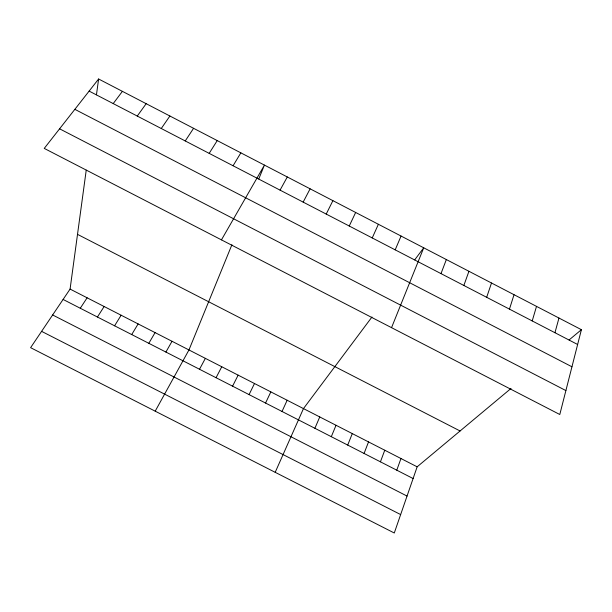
<?xml version="1.0" encoding="UTF-8"?>
<svg xmlns="http://www.w3.org/2000/svg" width="612" height="612" viewBox="0 0 612 612"><rect width="100%" height="100%" fill="white"/><g stroke="black" fill="none" stroke-linecap="round" stroke-linejoin="round"><path stroke-width="0.92" d="M511.028 388.436L417.154 466.818L394.281 533.006L30.6 347.67L70.082 289.078L86.231 170.144M96.459 94.806L98.609 78.994L581.4 329.684L559.796 414.508L44.248 148.402L98.609 78.994M554.946 332.714L558.97 318.041M532.218 320.925L536.51 306.375M509.467 309.129L514.019 294.701M486.678 297.302L491.497 283.004M463.858 285.467L468.937 271.292M396.775 470.184L400.967 458.526M380.435 461.823L384.757 450.225M441 273.61L446.347 259.557M364.071 453.454L368.531 441.918M347.7 445.077L352.298 433.602M391.542 327.657L423.726 247.814L414.699 259.878M231.917 244.739L188.955 349.949L155.203 411.172M258.761 178.995L264.438 165.102L221.452 239.866M331.306 436.685L336.034 425.271M395.191 249.849L401.067 236.048M314.889 428.293L319.762 416.94M275.193 472.319L303.468 408.594L371.958 317.024M372.234 237.938L378.384 224.267M282.017 411.471L287.166 400.248M349.245 226.019L355.656 212.471M265.554 403.048L270.841 391.887M249.076 394.61L254.493 383.517M326.219 214.07L332.905 200.652M232.575 386.172L238.137 375.141M216.059 377.719L221.758 366.749M303.162 202.113L310.116 188.817M199.527 369.258L205.364 358.357M280.067 190.133L287.296 176.967M165.906 352.061L172.026 341.282M148.815 343.317L155.081 332.607M233.08 165.76L240.853 152.855M131.71 334.565L138.121 323.924M114.582 325.798L121.138 315.226M209.182 153.36L217.237 140.592M97.438 317.024L104.139 306.52M80.279 308.249L87.118 297.807M185.245 140.944L193.583 128.313M161.27 128.512L169.891 116.012M137.264 116.058L146.169 103.688M113.212 103.589L122.408 91.349M569.091 339.966L581.4 329.684M41.593 331.352L400.646 514.577M70.082 289.078L417.154 466.818M63.097 299.452L413.1 478.538M52.64 314.966L407.041 496.064M77.517 234.358L460.071 430.978M59.594 128.811L565.893 390.578M89.13 91.096L577.629 344.487M74.848 109.334L571.952 366.787"/></g></svg>
